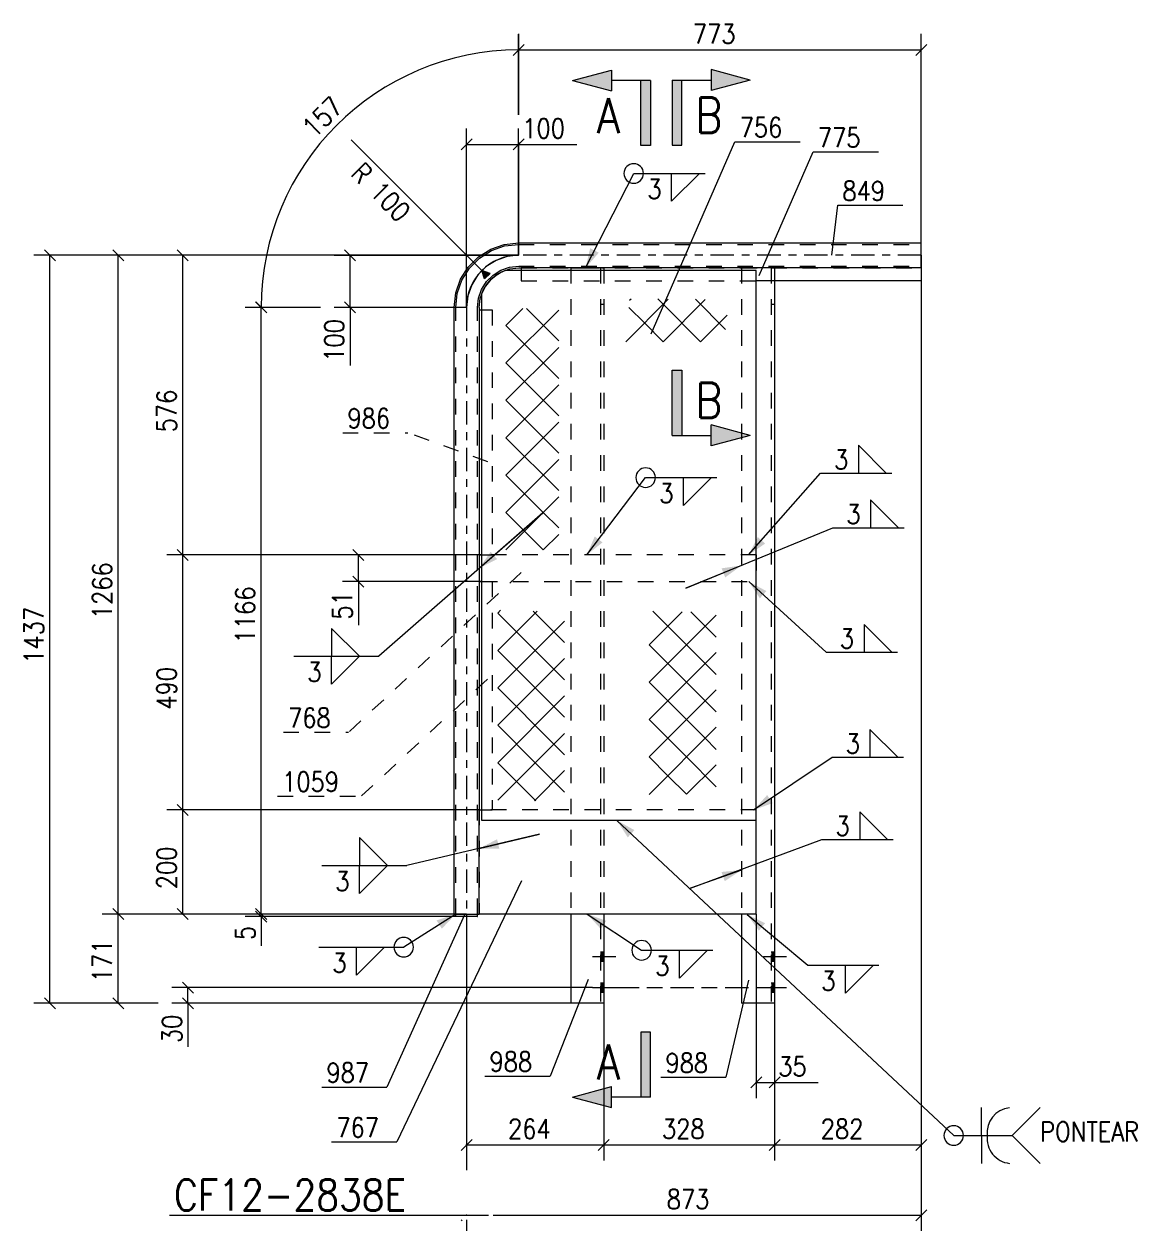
# Model space of a CAD drawing. Header units: millimetres. Extents: x 5 to 846, y 5 to 599.
# Drawn here: x 222.1 to 364.6, y 252.5 to 407 of the extents above; entities that cross this region are included whole.
import ezdxf

# ---------------------------------------------------------------- set-up
doc = ezdxf.new("R2010")
doc.units = ezdxf.units.MM
for name, pattern in [('XKITLINE00', [0]), ('XKITLINE02', [4, 2, -2]), ('XKITLINE03', [6, 3, -1, 1, -1]), ('XKITLINE06', [7, 3, -1, 2, -1])]:
    doc.linetypes.add(name, pattern=pattern)
for name, color, linetype, lineweight in [('Corte', 7, 'Continuous', 0), ('Cota', 4, 'Continuous', 0), ('Marca da peça', 2, 'Continuous', 0), ('Objeto gráfico', 3, 'Continuous', 0), ('Parafuso', 3, 'Continuous', 0), ('Peça', 2, 'Continuous', 0), ('Solda', 1, 'Continuous', 0), ('Texto', 7, 'Continuous', 0)]:
    doc.layers.add(name, color=color, linetype=linetype, lineweight=lineweight)
doc.styles.add('ROMANS', font='ROMANS__.TTF')
doc.styles.add('SIMPLEX', font='SIMPLEX_.TTF')

# ---------------------------------------------------------------- blocks, each defined once
blk = doc.blocks.new('*A56')
at = {"layer": 'Peça', "color": 4, "linetype": 'XKITLINE00', "lineweight": 0}
for p, q in [((281.87, 378.23), (283.61, 378.84)), ((283.61, 378.84), (285.46, 379.05)), ((285.46, 379.05), (337.02, 379.05)), ((337.02, 375.83), (337.02, 379.05)), ((278.99, 375.93), (280.3, 377.24)), ((280.3, 377.24), (281.87, 378.23)), ((278, 374.36), (278.99, 375.93)), ((283.26, 375.33), (284.33, 375.7)), ((284.33, 375.7), (285.46, 375.83)), ((285.46, 375.83), (285.79, 375.83)), ((277.39, 372.61), (278, 374.36)), ((281.5, 373.92), (282.3, 374.72)), ((282.3, 374.72), (283.26, 375.33)), ((277.18, 370.77), (277.39, 372.61)), ((280.53, 371.9), (280.9, 372.96)), ((280.9, 372.96), (281.5, 373.92)), ((280.4, 370.77), (280.53, 371.9)), ((277.18, 293.05), (277.18, 370.77)), ((280.4, 370.77), (280.4, 370.44)), ((277.18, 293.05), (280.4, 293.05))]:
    blk.add_line(p, q, dxfattribs=at)
at = {"layer": 'Peça', "color": 7, "linetype": 'XKITLINE02', "lineweight": 0}
for p, q in [((283.66, 378.63), (285.46, 378.83)), ((285.46, 378.83), (337.02, 378.83)), ((280.43, 377.07), (281.96, 378.03)), ((281.96, 378.03), (283.66, 378.63)), ((278.19, 374.27), (279.16, 375.8)), ((279.16, 375.8), (280.43, 377.07)), ((283.17, 375.52), (284.28, 375.91)), ((284.28, 375.91), (285.46, 376.04)), ((285.46, 376.04), (337.02, 376.04)), ((285.79, 375.83), (337.02, 375.83)), ((277.6, 372.56), (278.19, 374.27)), ((281.33, 374.06), (282.17, 374.89)), ((282.17, 374.89), (283.17, 375.52)), ((277.4, 370.77), (277.6, 372.56)), ((280.32, 371.94), (280.71, 373.06)), ((280.71, 373.06), (281.33, 374.06)), ((280.18, 370.77), (280.32, 371.94)), ((277.4, 293.05), (277.4, 370.77)), ((280.18, 293.05), (280.18, 370.77)), ((280.4, 370.44), (280.4, 293.05))]:
    blk.add_line(p, q, dxfattribs=at)
at = {"layer": 'Peça', "color": 7, "linetype": 'XKITLINE03', "lineweight": 0}
for p, q in [((283.97, 377.27), (282.56, 376.78)), ((285.46, 377.44), (283.97, 377.27)), ((337.02, 377.44), (285.46, 377.44)), ((281.3, 375.98), (280.24, 374.93)), ((282.56, 376.78), (281.3, 375.98)), ((280.24, 374.93), (279.45, 373.66)), ((279.45, 373.66), (278.96, 372.25)), ((278.96, 372.25), (278.79, 370.77)), ((278.79, 370.77), (278.79, 293.05))]:
    blk.add_line(p, q, dxfattribs=at)
blk = doc.blocks.new('*A57')
at = {"layer": 'Peça', "color": 7, "linetype": 'XKITLINE02', "lineweight": 0}
for p, q in [((292.12, 375.83), (296.36, 375.83)), ((292.12, 375.83), (292.12, 293.05)), ((295.93, 375.83), (295.93, 281.63)), ((296.36, 375.83), (296.36, 293.05)), ((295.93, 371.16), (296.36, 371.16))]:
    blk.add_line(p, q, dxfattribs=at)
at = {"layer": 'Peça', "color": 4, "linetype": 'XKITLINE00', "lineweight": 0}
for p, q in [((292.12, 293.05), (292.12, 281.63)), ((296.36, 293.05), (296.36, 281.63)), ((296.36, 281.63), (292.12, 281.63))]:
    blk.add_line(p, q, dxfattribs=at)
blk = doc.blocks.new('*A58')
at = {"layer": 'Peça', "color": 4, "linetype": 'XKITLINE00', "lineweight": 0}
for p, q in [((337.02, 375.83), (285.79, 375.83)), ((285.79, 375.83), (285.79, 375.49)), ((337.02, 375.83), (337.02, 374.16)), ((337.02, 374.16), (315.89, 374.16))]:
    blk.add_line(p, q, dxfattribs=at)
at = {"layer": 'Peça', "color": 7, "linetype": 'XKITLINE02', "lineweight": 0}
for p, q in [((285.79, 375.49), (285.79, 374.16)), ((285.79, 374.16), (315.89, 374.16))]:
    blk.add_line(p, q, dxfattribs=at)
blk = doc.blocks.new('*A59')
at = {"layer": 'Peça', "color": 4, "linetype": 'XKITLINE00', "lineweight": 0}
for p, q in [((280.73, 339.05), (280.4, 339.05)), ((280.4, 339.05), (280.4, 335.65)), ((280.4, 335.65), (280.73, 335.65))]:
    blk.add_line(p, q, dxfattribs=at)
at = {"layer": 'Peça', "color": 7, "linetype": 'XKITLINE02', "lineweight": 0}
for p, q in [((315.89, 339.05), (280.73, 339.05)), ((315.89, 339.05), (315.89, 335.65)), ((280.73, 335.65), (315.89, 335.65))]:
    blk.add_line(p, q, dxfattribs=at)
blk = doc.blocks.new('*A60')
at = {"layer": 'Peça', "color": 4, "linetype": 'XKITLINE00', "lineweight": 0}
for p, q in [((281.9, 374.32), (281.22, 373.47)), ((282.76, 375.01), (281.9, 374.32)), ((283.74, 375.49), (282.76, 375.01)), ((315.89, 375.49), (283.74, 375.49)), ((315.89, 305.05), (315.89, 375.49)), ((280.73, 372.49), (281.22, 373.47)), ((280.73, 305.05), (280.73, 372.49)), ((315.89, 305.05), (280.73, 305.05))]:
    blk.add_line(p, q, dxfattribs=at)
at = {"layer": 'Peça', "color": 7, "linetype": 'XKITLINE02', "lineweight": 0}
for p, q in [((281.22, 373.47), (281.9, 374.32)), ((281.9, 374.32), (282.76, 375.01))]:
    blk.add_line(p, q, dxfattribs=at)
blk = doc.blocks.new('*A61')
at = {"layer": 'Peça', "color": 4, "linetype": 'XKITLINE00', "lineweight": 0}
for p, q in [((280.4, 293.05), (280.4, 306.38)), ((280.4, 306.38), (280.73, 306.38)), ((315.89, 293.05), (315.89, 305.05)), ((315.89, 293.05), (280.4, 293.05))]:
    blk.add_line(p, q, dxfattribs=at)
at = {"layer": 'Peça', "color": 7, "linetype": 'XKITLINE02', "lineweight": 0}
for p, q in [((315.89, 306.38), (280.73, 306.38)), ((315.89, 305.05), (315.89, 306.38))]:
    blk.add_line(p, q, dxfattribs=at)
blk = doc.blocks.new('*A62')
at = {"layer": 'Peça', "color": 4, "linetype": 'XKITLINE00', "lineweight": 0}
for p, q in [((280.4, 370.44), (280.73, 370.44)), ((280.4, 370.44), (280.4, 339.05)), ((280.4, 339.05), (280.73, 339.05))]:
    blk.add_line(p, q, dxfattribs=at)
at = {"layer": 'Peça', "color": 7, "linetype": 'XKITLINE02', "lineweight": 0}
for p, q in [((280.73, 370.44), (282.07, 370.44)), ((282.07, 370.44), (282.07, 339.05)), ((280.73, 339.05), (282.07, 339.05))]:
    blk.add_line(p, q, dxfattribs=at)
blk = doc.blocks.new('*A63')
at = {"layer": 'Peça', "color": 4, "linetype": 'XKITLINE00', "lineweight": 0}
for p, q in [((280.4, 335.65), (280.73, 335.65)), ((280.4, 335.65), (280.4, 306.38)), ((280.4, 306.38), (280.73, 306.38))]:
    blk.add_line(p, q, dxfattribs=at)
at = {"layer": 'Peça', "color": 7, "linetype": 'XKITLINE02', "lineweight": 0}
for p, q in [((280.73, 335.65), (282.07, 335.65)), ((282.07, 335.65), (282.07, 306.38)), ((280.73, 306.38), (282.07, 306.38))]:
    blk.add_line(p, q, dxfattribs=at)
blk = doc.blocks.new('*A64')
at = {"layer": 'Peça', "color": 4, "linetype": 'XKITLINE00', "lineweight": 0}
for p, q in [((277.39, 292.73), (277.39, 293.05)), ((280.14, 292.73), (277.39, 292.73)), ((278.79, 293.05), (278.79, 292.73)), ((280.19, 292.73), (280.14, 292.73)), ((280.19, 292.73), (280.19, 293.05))]:
    blk.add_line(p, q, dxfattribs=at)
at = {"layer": 'Peça', "color": 7, "linetype": 'XKITLINE02', "lineweight": 0}
for p, q in [((277.39, 293.05), (280.19, 293.05)), ((280.14, 292.73), (280.19, 292.73))]:
    blk.add_line(p, q, dxfattribs=at)
blk = doc.blocks.new('*A65')
at = {"layer": 'Parafuso'}
for points in [[(318.22, 287.03), (317.8, 287.03), (317.8, 288.23), (318.22, 288.23)], [(318.22, 283.03), (317.8, 283.03), (317.8, 284.23), (318.22, 284.23)]]:
    blk.add_hatch(color=7, dxfattribs=at).paths.add_polyline_path(points, flags=17)
at = {"layer": 'Parafuso', "color": 7, "linetype": 'XKITLINE00', "lineweight": 0}
for p, q in [((316.8, 287.63), (319.76, 287.63)), ((317.8, 288.23), (318.22, 288.23)), ((317.8, 287.03), (318.22, 287.03)), ((316.8, 283.63), (319.76, 283.63)), ((317.8, 284.23), (318.22, 284.23)), ((317.8, 283.03), (318.22, 283.03))]:
    blk.add_line(p, q, dxfattribs=at)
blk = doc.blocks.new('*A66')
at = {"layer": 'Peça', "color": 7, "linetype": 'XKITLINE02', "lineweight": 0}
for p, q in [((313.99, 375.83), (318.22, 375.83)), ((313.99, 375.83), (313.99, 293.05)), ((317.8, 375.83), (317.8, 281.63)), ((318.22, 375.83), (318.22, 374.16)), ((317.8, 371.16), (318.22, 371.16))]:
    blk.add_line(p, q, dxfattribs=at)
at = {"layer": 'Peça', "color": 4, "linetype": 'XKITLINE00', "lineweight": 0}
for p, q in [((318.22, 374.16), (318.22, 281.63)), ((313.99, 293.05), (313.99, 281.63)), ((318.22, 281.63), (313.99, 281.63))]:
    blk.add_line(p, q, dxfattribs=at)
blk = doc.blocks.new('*A67')
at = {"layer": 'Parafuso'}
for points in [[(296.36, 287.03), (295.93, 287.03), (295.93, 288.23), (296.36, 288.23)], [(296.36, 283.03), (295.93, 283.03), (295.93, 284.23), (296.36, 284.23)]]:
    blk.add_hatch(color=7, dxfattribs=at).paths.add_polyline_path(points, flags=17)
at = {"layer": 'Parafuso', "color": 7, "linetype": 'XKITLINE00', "lineweight": 0}
for p, q in [((294.93, 287.63), (297.89, 287.63)), ((295.93, 288.23), (296.36, 288.23)), ((295.93, 287.03), (296.36, 287.03)), ((294.93, 283.63), (297.89, 283.63)), ((295.93, 284.23), (296.36, 284.23)), ((295.93, 283.03), (296.36, 283.03))]:
    blk.add_line(p, q, dxfattribs=at)
blk = doc.blocks.new('*A118')
at = {"layer": 'Objeto gráfico', "color": 7, "linetype": 'XKITLINE06', "lineweight": 0}
blk.add_line((297.89, 283.63), (316.8, 283.63), dxfattribs=at)
blk = doc.blocks.new('*A119')
at = {"layer": 'Objeto gráfico', "color": 2, "linetype": 'XKITLINE00', "lineweight": 0}
for p, q in [((299.16, 366.37), (304.62, 371.83)), ((299.67, 371.67), (299.87, 371.88)), ((303.95, 371.16), (303.27, 371.84)), ((303.95, 366.37), (309.36, 371.78)), ((308.74, 366.37), (303.95, 371.16)), ((311.96, 367.94), (308.11, 371.8)), ((301.55, 368.77), (299.58, 370.74)), ((308.74, 366.37), (312.14, 369.78)), ((303.95, 366.37), (301.55, 368.77))]:
    blk.add_line(p, q, dxfattribs=at)
blk = doc.blocks.new('*A120')
at = {"layer": 'Objeto gráfico', "color": 2, "linetype": 'XKITLINE00', "lineweight": 0}
for p, q in [((302.17, 327.53), (306.41, 331.78)), ((302.17, 322.75), (310.76, 331.34)), ((310.76, 323.73), (302.65, 331.84)), ((310.76, 328.52), (307.52, 331.76)), ((310.76, 318.94), (302.17, 327.53)), ((302.17, 317.96), (310.76, 326.55)), ((309.35, 315.56), (302.17, 322.75)), ((302.17, 313.17), (310.76, 321.76)), ((306.96, 313.17), (302.17, 317.96)), ((302.17, 308.38), (310.76, 316.97)), ((310.76, 314.15), (309.35, 315.56)), ((304.57, 310.77), (302.17, 313.17)), ((310.76, 309.36), (306.96, 313.17)), ((306.95, 308.39), (304.57, 310.77)), ((306.97, 308.39), (310.76, 312.18))]:
    blk.add_line(p, q, dxfattribs=at)
blk = doc.blocks.new('*A121')
at = {"layer": 'Objeto gráfico', "color": 2, "linetype": 'XKITLINE00', "lineweight": 0}
for p, q in [((283.81, 368.44), (285.98, 370.62)), ((283.81, 363.65), (290.58, 370.42)), ((290.58, 366.46), (286.44, 370.6)), ((290.58, 361.67), (283.81, 368.44)), ((283.81, 358.86), (290.58, 365.63)), ((290.58, 356.88), (283.81, 363.65)), ((283.81, 354.07), (290.58, 360.84)), ((290.58, 352.09), (283.81, 358.86)), ((283.81, 349.28), (290.58, 356.05)), ((290.58, 347.3), (283.81, 354.07)), ((283.81, 344.49), (290.58, 351.26)), ((288.6, 344.49), (283.81, 349.28)), ((283.81, 339.7), (290.58, 346.48)), ((286.2, 342.1), (283.81, 344.49)), ((290.58, 342.51), (288.6, 344.49)), ((288.6, 339.7), (286.2, 342.1)), ((288.59, 339.7), (290.58, 341.69)), ((283.81, 339.7), (283.81, 339.7)), ((283.81, 339.7), (283.81, 339.7)), ((283.81, 339.7), (283.81, 339.7))]:
    blk.add_line(p, q, dxfattribs=at)
blk = doc.blocks.new('*A122')
at = {"layer": 'Objeto gráfico', "color": 2, "linetype": 'XKITLINE00', "lineweight": 0}
for p, q in [((282.77, 331.6), (283.13, 331.96)), ((282.77, 326.81), (287.81, 331.85)), ((291.32, 323.04), (282.77, 331.6)), ((291.32, 327.83), (287.3, 331.86)), ((282.77, 322.02), (291.32, 330.57)), ((291.32, 318.25), (282.77, 326.81)), ((282.77, 317.23), (291.32, 325.78)), ((289.95, 314.83), (282.77, 322.02)), ((282.77, 312.44), (291.32, 320.99)), ((287.56, 312.44), (282.77, 317.23)), ((282.77, 307.65), (291.32, 316.2)), ((291.32, 313.46), (289.95, 314.83)), ((285.17, 310.05), (282.77, 312.44)), ((291.32, 308.68), (287.56, 312.44)), ((287.47, 307.56), (291.32, 311.42)), ((287.65, 307.56), (285.17, 310.05))]:
    blk.add_line(p, q, dxfattribs=at)
blk = doc.blocks.new('*A313')
at = {"layer": 'Cota', "color": 7, "linetype": 'XKITLINE00', "lineweight": 0}
for p, q in [((294.93, 283.63), (241.05, 283.63)), ((242.39, 284.33), (243.8, 282.92)), ((243.1, 281.63), (243.1, 283.63)), ((292.12, 281.63), (241.05, 281.63)), ((242.39, 282.33), (243.8, 280.92)), ((243.1, 281.63), (243.1, 276.04)), ((243.1, 281.63), (243.1, 276.04))]:
    blk.add_line(p, q, dxfattribs=at)
at = {"layer": 'Cota', "color": 3}
for p in [(243.1, 283.63), (243.1, 281.63)]:
    blk.add_point(p, dxfattribs=at)
at = {"layer": 'Cota', "color": 3, "style": 'SIMPLEX', "width": 0.85}
blk.add_text('30', height=2.5, rotation=90.0002, dxfattribs=at).set_placement((242.3, 276.52))
blk = doc.blocks.new('*A314')
at = {"layer": 'Cota', "color": 7, "linetype": 'XKITLINE00', "lineweight": 0}
for p, q in [((315.89, 293.05), (315.89, 269.48)), ((318.22, 281.63), (318.22, 269.48)), ((316.6, 272.18), (315.18, 270.77)), ((318.93, 272.18), (317.52, 270.77)), ((315.89, 271.48), (318.22, 271.48)), ((318.22, 271.48), (323.81, 271.48)), ((318.22, 271.48), (323.81, 271.48))]:
    blk.add_line(p, q, dxfattribs=at)
at = {"layer": 'Cota', "color": 3}
for p in [(315.89, 271.48), (318.22, 271.48)]:
    blk.add_point(p, dxfattribs=at)
at = {"layer": 'Cota', "color": 3, "style": 'SIMPLEX', "width": 0.85}
blk.add_text('35', height=2.5, dxfattribs=at).set_placement((318.7, 272.28))
blk = doc.blocks.new('*A315')
at = {"layer": 'Cota', "color": 7, "linetype": 'XKITLINE00', "lineweight": 0}
for p, q in [((285.46, 395.43), (285.46, 405.8)), ((337.02, 377.44), (337.02, 405.8)), ((286.16, 404.45), (284.75, 403.04)), ((285.46, 403.75), (337.02, 403.75)), ((337.72, 404.45), (336.31, 403.04)), ((285.46, 377.44), (285.46, 391.93))]:
    blk.add_line(p, q, dxfattribs=at)
at = {"layer": 'Cota', "color": 3}
for p in [(285.46, 403.75), (337.02, 403.75)]:
    blk.add_point(p, dxfattribs=at)
at = {"layer": 'Cota', "color": 3, "style": 'SIMPLEX', "width": 0.85}
blk.add_text('773', height=2.5, dxfattribs=at).set_placement((307.76, 404.55))
blk = doc.blocks.new('*A316')
at = {"layer": 'Cota', "color": 7, "linetype": 'XKITLINE00', "lineweight": 0}
for p, q in [((278.79, 293.05), (278.79, 261.48)), ((296.36, 281.63), (296.36, 261.48)), ((279.5, 264.18), (278.08, 262.77)), ((278.79, 263.48), (296.36, 263.48)), ((297.06, 264.18), (295.65, 262.77))]:
    blk.add_line(p, q, dxfattribs=at)
at = {"layer": 'Cota', "color": 3}
for p in [(278.79, 263.48), (296.36, 263.48)]:
    blk.add_point(p, dxfattribs=at)
at = {"layer": 'Cota', "color": 3, "style": 'SIMPLEX', "width": 0.85}
blk.add_text('264', height=2.5, dxfattribs=at).set_placement((284.09, 264.28))
blk = doc.blocks.new('*A317')
at = {"layer": 'Cota', "color": 7, "linetype": 'XKITLINE00', "lineweight": 0}
for p, q in [((337.02, 377.44), (337.02, 261.48)), ((318.22, 281.63), (318.22, 275.28)), ((318.22, 271.78), (318.22, 261.48)), ((318.93, 264.18), (317.52, 262.77)), ((318.22, 263.48), (337.02, 263.48)), ((337.72, 264.18), (336.31, 262.77))]:
    blk.add_line(p, q, dxfattribs=at)
at = {"layer": 'Cota', "color": 3}
for p in [(318.22, 263.48), (337.02, 263.48)]:
    blk.add_point(p, dxfattribs=at)
at = {"layer": 'Cota', "color": 3, "style": 'SIMPLEX', "width": 0.85}
blk.add_text('282', height=2.5, dxfattribs=at).set_placement((324.14, 264.28))
blk = doc.blocks.new('*A318')
at = {"layer": 'Cota', "color": 7, "linetype": 'XKITLINE00', "lineweight": 0}
for p, q in [((285.46, 377.44), (223.37, 377.44)), ((224.72, 378.14), (226.13, 376.73)), ((225.42, 281.63), (225.42, 377.44)), ((239.3, 281.63), (223.37, 281.63)), ((224.72, 282.33), (226.13, 280.92)), ((292.12, 281.63), (242.8, 281.63))]:
    blk.add_line(p, q, dxfattribs=at)
at = {"layer": 'Cota', "color": 3}
for p in [(225.42, 377.44), (225.42, 281.63)]:
    blk.add_point(p, dxfattribs=at)
at = {"layer": 'Cota', "color": 3, "style": 'SIMPLEX', "width": 0.85}
blk.add_text('1437', height=2.5, rotation=90.0002, dxfattribs=at).set_placement((224.62, 325.12))
blk = doc.blocks.new('*A319')
at = {"layer": 'Cota', "color": 7, "linetype": 'XKITLINE00', "lineweight": 0}
for p, q in [((278.79, 370.77), (278.79, 393.68)), ((285.45, 377.43), (285.45, 393.68)), ((279.49, 392.34), (278.08, 390.93)), ((278.79, 391.63), (285.45, 391.63)), ((286.16, 392.34), (284.75, 390.93)), ((285.45, 391.63), (292.89, 391.63)), ((285.45, 391.63), (292.89, 391.63))]:
    blk.add_line(p, q, dxfattribs=at)
at = {"layer": 'Cota', "color": 3}
for p in [(278.79, 391.63), (285.45, 391.63)]:
    blk.add_point(p, dxfattribs=at)
at = {"layer": 'Cota', "color": 3, "style": 'SIMPLEX', "width": 0.85}
blk.add_text('100', height=2.5, dxfattribs=at).set_placement((285.92, 392.43))
blk = doc.blocks.new('*A320')
at = {"layer": 'Cota', "color": 7, "linetype": 'XKITLINE00', "lineweight": 0}
for p, q in [((285.46, 377.44), (232.12, 377.44)), ((233.47, 378.14), (234.88, 376.73)), ((234.17, 293.05), (234.17, 377.44)), ((233.47, 293.75), (234.88, 292.34)), ((278.79, 293.05), (232.12, 293.05))]:
    blk.add_line(p, q, dxfattribs=at)
at = {"layer": 'Cota', "color": 3}
for p in [(234.17, 377.44), (234.17, 293.05)]:
    blk.add_point(p, dxfattribs=at)
at = {"layer": 'Cota', "color": 3, "style": 'SIMPLEX', "width": 0.85}
blk.add_text('1266', height=2.5, rotation=90.0002, dxfattribs=at).set_placement((233.37, 330.83))
blk = doc.blocks.new('*A321')
at = {"layer": 'Cota', "color": 7, "linetype": 'XKITLINE00', "lineweight": 0}
for p, q in [((233.47, 293.75), (234.88, 292.34)), ((278.79, 293.05), (232.12, 293.05)), ((234.17, 281.63), (234.17, 293.05)), ((239.3, 281.63), (232.12, 281.63)), ((233.47, 282.33), (234.88, 280.92)), ((292.12, 281.63), (242.8, 281.63))]:
    blk.add_line(p, q, dxfattribs=at)
at = {"layer": 'Cota', "color": 3}
for p in [(234.17, 293.05), (234.17, 281.63)]:
    blk.add_point(p, dxfattribs=at)
at = {"layer": 'Cota', "color": 3, "style": 'SIMPLEX', "width": 0.85}
blk.add_text('171', height=2.5, rotation=90.0002, dxfattribs=at).set_placement((233.37, 284.32))
blk = doc.blocks.new('*A322')
at = {"layer": 'Cota', "color": 7, "linetype": 'XKITLINE00', "lineweight": 0}
for p, q in [((337.02, 377.44), (337.02, 252.47)), ((278.79, 293.05), (278.79, 260.26)), ((337.72, 255.17), (336.31, 253.76)), ((278.18, 253.86), (278.08, 253.76)), ((278.79, 253.86), (278.79, 252.47)), ((282.19, 254.47), (337.02, 254.47))]:
    blk.add_line(p, q, dxfattribs=at)
at = {"layer": 'Cota', "color": 3}
for p in [(278.79, 254.47), (337.02, 254.47)]:
    blk.add_point(p, dxfattribs=at)
at = {"layer": 'Cota', "color": 3, "style": 'SIMPLEX', "width": 0.85}
blk.add_text('873', height=2.5, dxfattribs=at).set_placement((304.42, 255.27))
blk = doc.blocks.new('*A323')
at = {"layer": 'Corte'}
for points in [[(292.36, 399.83), (297.36, 401.17), (297.36, 398.49)], [(301.11, 399.83), (302.36, 399.83), (302.36, 391.5)], [(301.11, 391.5), (301.11, 399.83), (302.36, 391.5)], [(301.11, 277.94), (302.36, 277.94), (302.36, 269.6)], [(301.11, 269.6), (301.11, 277.94), (302.36, 269.6)], [(292.36, 269.6), (297.36, 270.94), (297.36, 268.26)]]:
    blk.add_hatch(color=6, dxfattribs=at).paths.add_polyline_path(points, flags=17)
at = {"layer": 'Corte', "color": 6, "linetype": 'XKITLINE00', "lineweight": 0}
for p, q in [((292.36, 399.83), (297.36, 401.17)), ((297.36, 401.17), (297.36, 398.49)), ((292.36, 399.83), (297.36, 398.49)), ((302.36, 399.83), (297.36, 399.83)), ((301.11, 391.5), (301.11, 399.83)), ((302.36, 399.83), (302.36, 391.5)), ((302.36, 391.5), (301.11, 391.5)), ((301.11, 277.94), (301.11, 269.6)), ((302.36, 277.94), (301.11, 277.94)), ((302.36, 269.6), (302.36, 277.94)), ((292.36, 269.6), (297.36, 270.94)), ((297.36, 268.26), (297.36, 270.94)), ((292.36, 269.6), (297.36, 268.26)), ((302.36, 269.6), (297.36, 269.6))]:
    blk.add_line(p, q, dxfattribs=at)
at = {"layer": 'Corte', "color": 4, "style": 'ROMANS', "width": 0.85}
for p in [(295.48, 393.08), (295.48, 271.85)]:
    blk.add_text('A', height=4.5, dxfattribs=at).set_placement(p)
blk = doc.blocks.new('*A324')
at = {"layer": 'Corte'}
for points in [[(315.1, 399.88), (310.1, 398.54), (310.1, 401.22)], [(306.35, 391.54), (305.1, 391.54), (305.1, 399.88)], [(306.35, 399.88), (306.35, 391.54), (305.1, 399.88)], [(306.35, 354.37), (305.1, 354.37), (305.1, 362.71)], [(306.35, 362.71), (306.35, 354.37), (305.1, 362.71)], [(315.1, 354.37), (310.1, 353.03), (310.1, 355.71)]]:
    blk.add_hatch(color=6, dxfattribs=at).paths.add_polyline_path(points, flags=17)
at = {"layer": 'Corte', "color": 6, "linetype": 'XKITLINE00', "lineweight": 0}
for p, q in [((315.1, 399.88), (310.1, 401.22)), ((310.1, 401.22), (310.1, 398.54)), ((305.1, 399.88), (310.1, 399.88)), ((305.1, 399.88), (305.1, 391.54)), ((306.35, 391.54), (306.35, 399.88)), ((315.1, 399.88), (310.1, 398.54)), ((305.1, 391.54), (306.35, 391.54)), ((305.1, 354.37), (305.1, 362.71)), ((305.1, 362.71), (306.35, 362.71)), ((306.35, 362.71), (306.35, 354.37)), ((315.1, 354.37), (310.1, 355.71)), ((310.1, 353.03), (310.1, 355.71)), ((305.1, 354.37), (310.1, 354.37)), ((315.1, 354.37), (310.1, 353.03))]:
    blk.add_line(p, q, dxfattribs=at)
at = {"layer": 'Corte', "color": 4, "style": 'ROMANS', "width": 0.85}
for p in [(308.1, 393.13), (308.1, 356.62)]:
    blk.add_text('B', height=4.5, dxfattribs=at).set_placement(p)
blk = doc.blocks.new('*A325')
at = {"layer": 'Texto', "color": 4, "linetype": 'XKITLINE00', "lineweight": 0}
blk.add_line((240.72, 254.46), (281.59, 254.46), dxfattribs=at)
at = {"layer": 'Texto', "color": 4, "style": 'ROMANS', "width": 0.85}
blk.add_text('CF12-2838E', height=4, dxfattribs=at).set_placement((241.32, 255.06))
blk = doc.blocks.new('*A326')
at = {"layer": 'Solda'}
blk.add_hatch(color=7, dxfattribs=at).paths.add_polyline_path([(314.92, 335.65), (317.18, 334.42), (316.34, 333.5)], flags=17)
at = {"layer": 'Solda', "color": 7, "linetype": 'XKITLINE00', "lineweight": 0}
for p, q in [((314.92, 335.65), (324.84, 326.58)), ((324.84, 326.58), (333.97, 326.58))]:
    blk.add_line(p, q, dxfattribs=at)
at = {"layer": 'Solda', "color": 3, "linetype": 'XKITLINE00', "lineweight": 0}
for p, q in [((333.26, 326.58), (329.69, 330.15)), ((329.69, 330.15), (329.69, 326.58)), ((329.69, 326.58), (333.26, 326.58))]:
    blk.add_line(p, q, dxfattribs=at)
at = {"layer": 'Solda', "color": 3, "style": 'ROMANS', "width": 0.85}
blk.add_text('3', height=2.5, dxfattribs=at).set_placement((326.59, 327.08))
blk = doc.blocks.new('*A327')
at = {"layer": 'Solda'}
blk.add_hatch(color=7, dxfattribs=at).paths.add_polyline_path([(314.9, 339.05), (316.08, 341.34), (317.02, 340.51)], flags=17)
at = {"layer": 'Solda', "color": 3, "linetype": 'XKITLINE00', "lineweight": 0}
for p, q in [((332.53, 349.52), (328.96, 353.1)), ((328.96, 353.1), (328.96, 349.52)), ((328.96, 349.52), (332.53, 349.52))]:
    blk.add_line(p, q, dxfattribs=at)
at = {"layer": 'Solda', "color": 7, "linetype": 'XKITLINE00', "lineweight": 0}
for p, q in [((314.9, 339.05), (324.11, 349.52)), ((324.11, 349.52), (333.24, 349.52))]:
    blk.add_line(p, q, dxfattribs=at)
at = {"layer": 'Solda', "color": 3, "style": 'ROMANS', "width": 0.85}
blk.add_text('3', height=2.5, dxfattribs=at).set_placement((325.86, 350.02))
blk = doc.blocks.new('*A328')
at = {"layer": 'Solda'}
blk.add_hatch(color=7, dxfattribs=at).paths.add_polyline_path([(313.99, 337.7), (311.91, 336.18), (311.44, 337.34)], flags=17)
at = {"layer": 'Solda', "color": 3, "linetype": 'XKITLINE00', "lineweight": 0}
for p, q in [((334.1, 342.53), (330.53, 346.1)), ((330.53, 346.1), (330.53, 342.53)), ((330.53, 342.53), (334.1, 342.53))]:
    blk.add_line(p, q, dxfattribs=at)
at = {"layer": 'Solda', "color": 7, "linetype": 'XKITLINE00', "lineweight": 0}
for p, q in [((306.86, 334.81), (325.68, 342.53)), ((325.68, 342.53), (334.82, 342.53)), ((313.99, 337.7), (306.86, 334.81))]:
    blk.add_line(p, q, dxfattribs=at)
at = {"layer": 'Solda', "color": 3, "style": 'ROMANS', "width": 0.85}
blk.add_text('3', height=2.5, dxfattribs=at).set_placement((327.43, 343.03))
blk = doc.blocks.new('*A329')
at = {"layer": 'Solda'}
blk.add_hatch(color=7, dxfattribs=at).paths.add_polyline_path([(314.71, 293.01), (317.02, 291.88), (316.22, 290.92)], flags=17)
at = {"layer": 'Solda', "color": 7, "linetype": 'XKITLINE00', "lineweight": 0}
for p, q in [((314.71, 293.01), (322.47, 286.49)), ((322.47, 286.49), (331.6, 286.49))]:
    blk.add_line(p, q, dxfattribs=at)
at = {"layer": 'Solda', "color": 3, "linetype": 'XKITLINE00', "lineweight": 0}
for p, q in [((327.32, 286.49), (330.89, 286.49)), ((330.89, 286.49), (327.32, 282.92)), ((327.32, 282.92), (327.32, 286.49))]:
    blk.add_line(p, q, dxfattribs=at)
at = {"layer": 'Solda', "color": 3, "style": 'ROMANS', "width": 0.85}
blk.add_text('3', height=2.5, dxfattribs=at).set_placement((324.22, 283.24))
blk = doc.blocks.new('*A330')
at = {"layer": 'Solda'}
blk.add_hatch(color=7, dxfattribs=at).paths.add_polyline_path([(313.99, 298.69), (311.85, 297.26), (311.43, 298.44)], flags=17)
at = {"layer": 'Solda', "color": 3, "linetype": 'XKITLINE00', "lineweight": 0}
for p, q in [((332.71, 302.59), (329.14, 306.16)), ((329.14, 306.16), (329.14, 302.59)), ((329.14, 302.59), (332.71, 302.59))]:
    blk.add_line(p, q, dxfattribs=at)
at = {"layer": 'Solda', "color": 7, "linetype": 'XKITLINE00', "lineweight": 0}
for p, q in [((307.45, 296.35), (324.29, 302.59)), ((324.29, 302.59), (333.43, 302.59)), ((313.99, 298.69), (307.45, 296.35))]:
    blk.add_line(p, q, dxfattribs=at)
at = {"layer": 'Solda', "color": 3, "style": 'ROMANS', "width": 0.85}
blk.add_text('3', height=2.5, dxfattribs=at).set_placement((326.04, 303.09))
blk = doc.blocks.new('*A331')
at = {"layer": 'Solda'}
blk.add_hatch(color=7, dxfattribs=at).paths.add_polyline_path([(315.55, 306.38), (317.28, 308.29), (317.98, 307.26)], flags=17)
at = {"layer": 'Solda', "color": 3, "linetype": 'XKITLINE00', "lineweight": 0}
for p, q in [((334.01, 313.13), (330.44, 316.7)), ((330.44, 316.7), (330.44, 313.13)), ((330.44, 313.13), (334.01, 313.13))]:
    blk.add_line(p, q, dxfattribs=at)
at = {"layer": 'Solda', "color": 7, "linetype": 'XKITLINE00', "lineweight": 0}
for p, q in [((315.55, 306.38), (325.59, 313.13)), ((325.59, 313.13), (334.73, 313.13))]:
    blk.add_line(p, q, dxfattribs=at)
at = {"layer": 'Solda', "color": 3, "style": 'ROMANS', "width": 0.85}
blk.add_text('3', height=2.5, dxfattribs=at).set_placement((327.34, 313.63))
blk = doc.blocks.new('*A332')
at = {"layer": 'Solda'}
blk.add_hatch(color=7, dxfattribs=at).paths.add_polyline_path([(298.03, 305.05), (300.28, 303.8), (299.43, 302.88)], flags=17)
at = {"layer": 'Solda', "color": 7, "linetype": 'XKITLINE00', "lineweight": 0}
for p, q in [((298.03, 305.05), (341.17, 264.68)), ((341.17, 264.68), (348.67, 264.68))]:
    blk.add_line(p, q, dxfattribs=at)
at = {"layer": 'Solda', "color": 3, "linetype": 'XKITLINE00', "lineweight": 0}
for p, q in [((344.74, 264.68), (344.74, 268.25)), ((348.67, 264.68), (352.24, 268.25)), ((344.74, 264.68), (344.74, 261.11)), ((348.67, 264.68), (352.24, 261.11))]:
    blk.add_line(p, q, dxfattribs=at)
for centre, radius, start, end in [((348.67, 265.03), 3.23, 96.3402, 186.3402), ((341.17, 264.68), 1.25, 90, 270), ((341.17, 264.68), 1.25, 270, 90), ((348.67, 264.32), 3.23, 173.6598, 263.6598)]:
    blk.add_arc(centre, radius, start, end, dxfattribs=at)
at = {"layer": 'Solda', "color": 3, "style": 'ROMANS', "width": 0.85}
blk.add_text('PONTEAR', height=2.5, dxfattribs=at).set_placement((352.24, 263.93))
blk = doc.blocks.new('*A333')
at = {"layer": 'Solda'}
blk.add_hatch(color=7, dxfattribs=at).paths.add_polyline_path([(280.4, 301.44), (282.69, 302.63), (282.98, 301.42)], flags=17)
at = {"layer": 'Solda', "color": 7, "linetype": 'XKITLINE00', "lineweight": 0}
for p, q in [((288.12, 303.29), (271.12, 299.26)), ((280.4, 301.44), (288.12, 303.29)), ((260.23, 299.26), (271.12, 299.26))]:
    blk.add_line(p, q, dxfattribs=at)
at = {"layer": 'Solda', "color": 3, "linetype": 'XKITLINE00', "lineweight": 0}
for p, q in [((268.65, 299.26), (265.08, 302.84)), ((265.08, 302.84), (265.08, 299.26)), ((265.08, 299.26), (268.65, 299.26)), ((265.08, 299.26), (268.65, 299.26)), ((268.65, 299.26), (265.08, 295.69)), ((265.08, 295.69), (265.08, 299.26))]:
    blk.add_line(p, q, dxfattribs=at)
at = {"layer": 'Solda', "color": 3, "style": 'ROMANS', "width": 0.85}
blk.add_text('3', height=2.5, dxfattribs=at).set_placement((261.98, 296.01))
blk = doc.blocks.new('*A334')
at = {"layer": 'Solda'}
blk.add_hatch(color=7, dxfattribs=at).paths.add_polyline_path([(280.4, 337.35), (281.87, 339.46), (282.69, 338.52)], flags=17)
at = {"layer": 'Solda', "color": 7, "linetype": 'XKITLINE00', "lineweight": 0}
for p, q in [((288.53, 344.46), (267.54, 326.07)), ((280.4, 337.35), (288.53, 344.46)), ((256.65, 326.07), (267.54, 326.07))]:
    blk.add_line(p, q, dxfattribs=at)
at = {"layer": 'Solda', "color": 3, "linetype": 'XKITLINE00', "lineweight": 0}
for p, q in [((265.07, 326.07), (261.5, 329.64)), ((261.5, 329.64), (261.5, 326.07)), ((261.5, 326.07), (265.07, 326.07)), ((261.5, 326.07), (265.07, 326.07)), ((265.07, 326.07), (261.5, 322.5)), ((261.5, 322.5), (261.5, 326.07))]:
    blk.add_line(p, q, dxfattribs=at)
at = {"layer": 'Solda', "color": 3, "style": 'ROMANS', "width": 0.85}
blk.add_text('3', height=2.5, dxfattribs=at).set_placement((258.4, 322.82))
blk = doc.blocks.new('*A335')
at = {"layer": 'Solda'}
blk.add_hatch(color=7, dxfattribs=at).paths.add_polyline_path([(277.39, 293.05), (275.62, 291.18), (274.94, 292.23)], flags=17)
at = {"layer": 'Solda', "color": 7, "linetype": 'XKITLINE00', "lineweight": 0}
for p in [(277.39, 293.05), (259.85, 288.81)]:
    blk.add_line(p, (270.73, 288.81), dxfattribs=at)
at = {"layer": 'Solda', "color": 3, "linetype": 'XKITLINE00', "lineweight": 0}
for p, q in [((264.7, 288.81), (268.27, 288.81)), ((268.27, 288.81), (264.7, 285.24)), ((264.7, 285.24), (264.7, 288.81))]:
    blk.add_line(p, q, dxfattribs=at)
for start, end in [(90, 270), (270, 90)]:
    blk.add_arc((270.73, 288.81), 1.25, start, end, dxfattribs=at)
at = {"layer": 'Solda', "color": 3, "style": 'ROMANS', "width": 0.85}
blk.add_text('3', height=2.5, dxfattribs=at).set_placement((261.6, 285.56))
blk = doc.blocks.new('*A336')
at = {"layer": 'Solda'}
blk.add_hatch(color=7, dxfattribs=at).paths.add_polyline_path([(294.24, 293.05), (296.67, 292.18), (295.97, 291.14)], flags=17)
at = {"layer": 'Solda', "color": 7, "linetype": 'XKITLINE00', "lineweight": 0}
for p, q in [((294.24, 293.05), (301.2, 288.41)), ((301.2, 288.41), (310.33, 288.41))]:
    blk.add_line(p, q, dxfattribs=at)
at = {"layer": 'Solda', "color": 3, "linetype": 'XKITLINE00', "lineweight": 0}
for p, q in [((306.05, 288.41), (309.62, 288.41)), ((309.62, 288.41), (306.05, 284.84)), ((306.05, 284.84), (306.05, 288.41))]:
    blk.add_line(p, q, dxfattribs=at)
for start, end in [(90, 270), (270, 90)]:
    blk.add_arc((301.2, 288.41), 1.25, start, end, dxfattribs=at)
at = {"layer": 'Solda', "color": 3, "style": 'ROMANS', "width": 0.85}
blk.add_text('3', height=2.5, dxfattribs=at).set_placement((302.95, 285.16))
blk = doc.blocks.new('*A337')
at = {"layer": 'Solda'}
blk.add_hatch(color=7, dxfattribs=at).paths.add_polyline_path([(294.03, 375.83), (294.61, 378.34), (295.72, 377.77)], flags=17)
at = {"layer": 'Solda', "color": 7, "linetype": 'XKITLINE00', "lineweight": 0}
for p, q in [((294.03, 375.83), (300.19, 387.92)), ((300.19, 387.92), (309.33, 387.92))]:
    blk.add_line(p, q, dxfattribs=at)
at = {"layer": 'Solda', "color": 3, "linetype": 'XKITLINE00', "lineweight": 0}
for p, q in [((305.04, 387.92), (308.61, 387.92)), ((308.61, 387.92), (305.04, 384.35)), ((305.04, 384.35), (305.04, 387.92))]:
    blk.add_line(p, q, dxfattribs=at)
for start, end in [(90, 270), (270, 90)]:
    blk.add_arc((300.19, 387.92), 1.25, start, end, dxfattribs=at)
at = {"layer": 'Solda', "color": 3, "style": 'ROMANS', "width": 0.85}
blk.add_text('3', height=2.5, dxfattribs=at).set_placement((301.94, 384.67))
blk = doc.blocks.new('*A338')
at = {"layer": 'Solda'}
blk.add_hatch(color=7, dxfattribs=at).paths.add_polyline_path([(294.18, 339.05), (295.2, 341.42), (296.19, 340.66)], flags=17)
at = {"layer": 'Solda', "color": 7, "linetype": 'XKITLINE00', "lineweight": 0}
for p, q in [((294.18, 339.05), (301.71, 348.96)), ((301.71, 348.96), (310.85, 348.96))]:
    blk.add_line(p, q, dxfattribs=at)
at = {"layer": 'Solda', "color": 3, "linetype": 'XKITLINE00', "lineweight": 0}
for p, q in [((306.56, 348.96), (310.13, 348.96)), ((310.13, 348.96), (306.56, 345.39)), ((306.56, 345.39), (306.56, 348.96))]:
    blk.add_line(p, q, dxfattribs=at)
for start, end in [(90, 270), (270, 90)]:
    blk.add_arc((301.71, 348.96), 1.25, start, end, dxfattribs=at)
at = {"layer": 'Solda', "color": 3, "style": 'ROMANS', "width": 0.85}
blk.add_text('3', height=2.5, dxfattribs=at).set_placement((303.46, 345.71))
blk = doc.blocks.new('*A339')
at = {"layer": 'Marca da peça', "color": 7, "linetype": 'XKITLINE00', "lineweight": 0}
for p, q in [((325.56, 377.44), (326.31, 383.84)), ((326.31, 383.84), (334.67, 383.84))]:
    blk.add_line(p, q, dxfattribs=at)
at = {"layer": 'Marca da peça', "color": 4, "style": 'ROMANS', "width": 0.85}
blk.add_text('849', height=2.5, dxfattribs=at).set_placement((326.91, 384.44))
blk = doc.blocks.new('*A340')
at = {"layer": 'Marca da peça', "color": 7, "linetype": 'XKITLINE00', "lineweight": 0}
for p in [(294.36, 284.67), (281.12, 272.3)]:
    blk.add_line(p, (289.47, 272.3), dxfattribs=at)
at = {"layer": 'Marca da peça', "color": 4, "style": 'ROMANS', "width": 0.85}
blk.add_text('988', height=2.5, dxfattribs=at).set_placement((281.72, 272.9))
blk = doc.blocks.new('*A341')
at = {"layer": 'Marca da peça', "color": 7, "linetype": 'XKITLINE00', "lineweight": 0}
for p, q in [((316.25, 374.83), (323.17, 390.67)), ((323.17, 390.67), (331.53, 390.67))]:
    blk.add_line(p, q, dxfattribs=at)
at = {"layer": 'Marca da peça', "color": 4, "style": 'ROMANS', "width": 0.85}
blk.add_text('775', height=2.5, dxfattribs=at).set_placement((323.77, 391.27))
blk = doc.blocks.new('*A342')
at = {"layer": 'Marca da peça', "color": 7, "linetype": 'XKITLINE02', "lineweight": 0}
for p in [(285.79, 336.81), (255.32, 316.34)]:
    blk.add_line(p, (263.67, 316.34), dxfattribs=at)
at = {"layer": 'Marca da peça', "color": 4, "style": 'ROMANS', "width": 0.85}
blk.add_text('768', height=2.5, dxfattribs=at).set_placement((255.92, 316.94))
blk = doc.blocks.new('*A343')
at = {"layer": 'Marca da peça', "color": 7, "linetype": 'XKITLINE00', "lineweight": 0}
for p, q in [((302.43, 367.37), (313.15, 391.97)), ((313.15, 391.97), (321.5, 391.97))]:
    blk.add_line(p, q, dxfattribs=at)
at = {"layer": 'Marca da peça', "color": 4, "style": 'ROMANS', "width": 0.85}
blk.add_text('756', height=2.5, dxfattribs=at).set_placement((313.75, 392.57))
blk = doc.blocks.new('*A344')
at = {"layer": 'Marca da peça', "color": 7, "linetype": 'XKITLINE00', "lineweight": 0}
for p in [(285.83, 297.32), (261.5, 263.86)]:
    blk.add_line(p, (269.85, 263.86), dxfattribs=at)
at = {"layer": 'Marca da peça', "color": 4, "style": 'ROMANS', "width": 0.85}
blk.add_text('767', height=2.5, dxfattribs=at).set_placement((262.1, 264.46))
blk = doc.blocks.new('*A345')
at = {"layer": 'Marca da peça', "color": 7, "linetype": 'XKITLINE02', "lineweight": 0}
for p in [(262.92, 354.71), (281.5, 350.97)]:
    blk.add_line(p, (271.28, 354.71), dxfattribs=at)
at = {"layer": 'Marca da peça', "color": 4, "style": 'ROMANS', "width": 0.85}
blk.add_text('986', height=2.5, dxfattribs=at).set_placement((263.52, 355.31))
blk = doc.blocks.new('*A346')
at = {"layer": 'Marca da peça', "color": 7, "linetype": 'XKITLINE02', "lineweight": 0}
for p in [(281.45, 323.14), (254.56, 308.15)]:
    blk.add_line(p, (265.3, 308.15), dxfattribs=at)
at = {"layer": 'Marca da peça', "color": 4, "style": 'ROMANS', "width": 0.85}
blk.add_text('1059', height=2.5, dxfattribs=at).set_placement((255.16, 308.75))
blk = doc.blocks.new('*A347')
at = {"layer": 'Marca da peça', "color": 7, "linetype": 'XKITLINE00', "lineweight": 0}
for p in [(278.52, 292.93), (260.23, 270.88)]:
    blk.add_line(p, (268.59, 270.88), dxfattribs=at)
at = {"layer": 'Marca da peça', "color": 4, "style": 'ROMANS', "width": 0.85}
blk.add_text('987', height=2.5, dxfattribs=at).set_placement((260.83, 271.48))
blk = doc.blocks.new('*A348')
at = {"layer": 'Marca da peça', "color": 7, "linetype": 'XKITLINE00', "lineweight": 0}
for p in [(314.91, 284.59), (303.65, 272.14)]:
    blk.add_line(p, (312, 272.14), dxfattribs=at)
at = {"layer": 'Marca da peça', "color": 4, "style": 'ROMANS', "width": 0.85}
blk.add_text('988', height=2.5, dxfattribs=at).set_placement((304.25, 272.74))
blk = doc.blocks.new('*A349')
at = {"layer": 'Cota', "color": 7, "linetype": 'XKITLINE00', "lineweight": 0}
for p, q in [((296.36, 281.63), (296.36, 261.48)), ((318.22, 281.63), (318.22, 275.28)), ((318.22, 271.78), (318.22, 261.48)), ((297.06, 264.18), (295.65, 262.77)), ((296.36, 263.48), (318.22, 263.48)), ((318.93, 264.18), (317.52, 262.77))]:
    blk.add_line(p, q, dxfattribs=at)
at = {"layer": 'Cota', "color": 3}
for p in [(296.36, 263.48), (318.22, 263.48)]:
    blk.add_point(p, dxfattribs=at)
at = {"layer": 'Cota', "color": 3, "style": 'SIMPLEX', "width": 0.85}
blk.add_text('328', height=2.5, dxfattribs=at).set_placement((303.81, 264.28))
blk = doc.blocks.new('*A350')
at = {"layer": 'Cota', "color": 7, "linetype": 'XKITLINE00', "lineweight": 0}
for p, q in [((280.4, 339.05), (262.88, 339.05)), ((264.22, 339.75), (265.64, 338.34)), ((264.93, 335.65), (264.93, 339.05)), ((280.73, 335.65), (262.88, 335.65)), ((264.22, 336.35), (265.64, 334.94)), ((264.93, 335.65), (264.93, 330.06)), ((264.93, 335.65), (264.93, 330.06))]:
    blk.add_line(p, q, dxfattribs=at)
at = {"layer": 'Cota', "color": 3}
for p in [(264.93, 339.05), (264.93, 335.65)]:
    blk.add_point(p, dxfattribs=at)
at = {"layer": 'Cota', "color": 3, "style": 'SIMPLEX', "width": 0.85}
blk.add_text('51', height=2.5, rotation=90.0002, dxfattribs=at).set_placement((264.13, 330.77))
blk = doc.blocks.new('*A351')
at = {"layer": 'Cota', "color": 7, "linetype": 'XKITLINE00', "lineweight": 0}
for p, q in [((285.46, 377.44), (240.38, 377.44)), ((241.72, 378.14), (243.13, 376.73)), ((242.43, 339.05), (242.43, 377.44)), ((280.73, 339.05), (240.38, 339.05)), ((241.72, 339.75), (243.13, 338.34))]:
    blk.add_line(p, q, dxfattribs=at)
at = {"layer": 'Cota', "color": 3}
for p in [(242.43, 377.44), (242.43, 339.05)]:
    blk.add_point(p, dxfattribs=at)
at = {"layer": 'Cota', "color": 3, "style": 'SIMPLEX', "width": 0.85}
blk.add_text('576', height=2.5, rotation=90.0002, dxfattribs=at).set_placement((241.63, 354.76))
blk = doc.blocks.new('*A352')
at = {"layer": 'Cota', "color": 7, "linetype": 'XKITLINE00', "lineweight": 0}
for p, q in [((280.73, 339.05), (240.38, 339.05)), ((241.72, 339.75), (243.13, 338.34)), ((242.43, 306.38), (242.43, 339.05)), ((280.4, 306.38), (240.38, 306.38)), ((241.72, 307.09), (243.13, 305.67))]:
    blk.add_line(p, q, dxfattribs=at)
at = {"layer": 'Cota', "color": 3}
for p in [(242.43, 339.05), (242.43, 306.38)]:
    blk.add_point(p, dxfattribs=at)
at = {"layer": 'Cota', "color": 3, "style": 'SIMPLEX', "width": 0.85}
blk.add_text('490', height=2.5, rotation=90.0002, dxfattribs=at).set_placement((241.63, 319.23))
blk = doc.blocks.new('*A353')
at = {"layer": 'Cota', "color": 7, "linetype": 'XKITLINE00', "lineweight": 0}
for p, q in [((280.4, 306.38), (240.38, 306.38)), ((241.72, 307.09), (243.13, 305.67)), ((242.43, 293.05), (242.43, 306.38)), ((241.72, 293.75), (243.13, 292.34)), ((278.79, 293.05), (240.38, 293.05))]:
    blk.add_line(p, q, dxfattribs=at)
at = {"layer": 'Cota', "color": 3}
for p in [(242.43, 306.38), (242.43, 293.05)]:
    blk.add_point(p, dxfattribs=at)
at = {"layer": 'Cota', "color": 3, "style": 'SIMPLEX', "width": 0.85}
blk.add_text('200', height=2.5, rotation=90.0002, dxfattribs=at).set_placement((241.63, 296.23))
blk = doc.blocks.new('*A354')
at = {"layer": 'Cota', "color": 7, "linetype": 'XKITLINE00', "lineweight": 0}
for p, q in [((251.77, 371.48), (253.19, 370.06)), ((260.08, 370.77), (250.43, 370.77)), ((252.48, 293.05), (252.48, 370.77)), ((278.79, 370.77), (263.58, 370.77)), ((251.77, 293.75), (253.19, 292.34)), ((278.79, 293.05), (250.43, 293.05))]:
    blk.add_line(p, q, dxfattribs=at)
at = {"layer": 'Cota', "color": 3}
for p in [(252.48, 370.77), (252.48, 293.05)]:
    blk.add_point(p, dxfattribs=at)
at = {"layer": 'Cota', "color": 3, "style": 'SIMPLEX', "width": 0.85}
blk.add_text('1166', height=2.5, rotation=90.0002, dxfattribs=at).set_placement((251.68, 327.73))
blk = doc.blocks.new('*A355')
at = {"layer": 'Cota', "color": 7, "linetype": 'XKITLINE00', "lineweight": 0}
for p, q in [((251.77, 293.75), (253.19, 292.34)), ((278.79, 293.05), (250.43, 293.05)), ((278.79, 292.73), (250.43, 292.73)), ((251.77, 293.44), (253.19, 292.02)), ((252.48, 292.73), (252.48, 293.05)), ((252.48, 292.73), (252.48, 289)), ((252.48, 292.73), (252.48, 289))]:
    blk.add_line(p, q, dxfattribs=at)
at = {"layer": 'Cota', "color": 3}
for p in [(252.48, 293.05), (252.48, 292.73)]:
    blk.add_point(p, dxfattribs=at)
at = {"layer": 'Cota', "color": 3, "style": 'SIMPLEX', "width": 0.85}
blk.add_text('5', height=2.5, rotation=90.0002, dxfattribs=at).set_placement((251.68, 289.71))
blk = doc.blocks.new('*A356')
at = {"layer": 'Cota', "color": 7, "linetype": 'XKITLINE00', "lineweight": 0}
for p, q in [((285.45, 395.43), (285.45, 405.78)), ((286.16, 404.44), (284.75, 403.03)), ((285.45, 377.43), (285.45, 391.93)), ((251.78, 371.47), (253.19, 370.06)), ((260.08, 370.77), (250.44, 370.77)), ((278.79, 370.77), (263.58, 370.77))]:
    blk.add_line(p, q, dxfattribs=at)
blk.add_arc((285.45, 370.77), 32.97, 90, 180, dxfattribs=at)
at = {"layer": 'Cota', "color": 7}
for p in [(285.45, 403.73), (252.49, 370.77)]:
    blk.add_point(p, dxfattribs=at)
at = {"layer": 'Cota', "color": 3, "style": 'SIMPLEX', "width": 0.85}
blk.add_text('157', height=2.5, rotation=45.0001, dxfattribs=at).set_placement((259.28, 392.35))
blk = doc.blocks.new('*A357')
at = {"layer": 'Cota'}
blk.add_hatch(color=7, dxfattribs=at).paths.add_polyline_path([(281.1, 374.42), (280.74, 375.48), (281.8, 375.12)], flags=17)
at = {"layer": 'Cota', "color": 7, "linetype": 'XKITLINE00', "lineweight": 0}
for p, q in [((280.74, 375.48), (263.99, 392.23)), ((281.8, 375.12), (280.74, 375.48)), ((281.1, 374.42), (280.74, 375.48)), ((281.8, 375.12), (281.1, 374.42))]:
    blk.add_line(p, q, dxfattribs=at)
blk.add_arc((285.45, 370.77), 6.67, 90, 180, dxfattribs=at)
at = {"layer": 'Cota', "color": 3, "style": 'SIMPLEX', "width": 0.85}
blk.add_text('R 100', height=2.5, rotation=-45.0001, dxfattribs=at).set_placement((263.8, 387.75))
blk = doc.blocks.new('*A358')
at = {"layer": 'Cota', "color": 7, "linetype": 'XKITLINE00', "lineweight": 0}
for p, q in [((285.45, 377.43), (261.83, 377.43)), ((263.17, 378.14), (264.58, 376.73)), ((263.88, 370.77), (263.88, 377.43)), ((263.17, 371.47), (264.58, 370.06)), ((278.79, 370.77), (261.83, 370.77)), ((263.88, 370.77), (263.88, 363.33)), ((263.88, 370.77), (263.88, 363.33))]:
    blk.add_line(p, q, dxfattribs=at)
at = {"layer": 'Cota', "color": 3}
for p in [(263.88, 377.43), (263.88, 370.77)]:
    blk.add_point(p, dxfattribs=at)
at = {"layer": 'Cota', "color": 3, "style": 'SIMPLEX', "width": 0.85}
blk.add_text('100', height=2.5, rotation=90.0002, dxfattribs=at).set_placement((263.08, 363.8))

msp = doc.modelspace()

# ---------------------------------------------------------------- block references
at = {"lineweight": 0}
for name in ['*A315', '*A356', '*A319', '*A343', '*A341', '*A357', '*A337', '*A339', '*A56', '*A318', '*A320', '*A351', '*A358', '*A322', '*A317', '*A58', '*A57', '*A66', '*A60', '*A354', '*A119', '*A62', '*A121', '*A345', '*A327', '*A338', '*A328', '*A334', '*A352', '*A350', '*A59', '*A342', '*A63', '*A326', '*A122', '*A120', '*A346', '*A331', '*A353', '*A61', '*A330', '*A332', '*A333', '*A344', '*A321', '*A355', '*A335', '*A347', '*A64', '*A316', '*A336', '*A329', '*A314', '*A67', '*A65', '*A340', '*A348', '*A313', '*A118', '*A349', '*A325']:
    msp.add_blockref(name, (0, 0), dxfattribs=at)
at = {"layer": 'Corte', "lineweight": 0}
for name in ['*A323', '*A324']:
    msp.add_blockref(name, (0, 0), dxfattribs=at)

doc.saveas('drawing.dxf')
